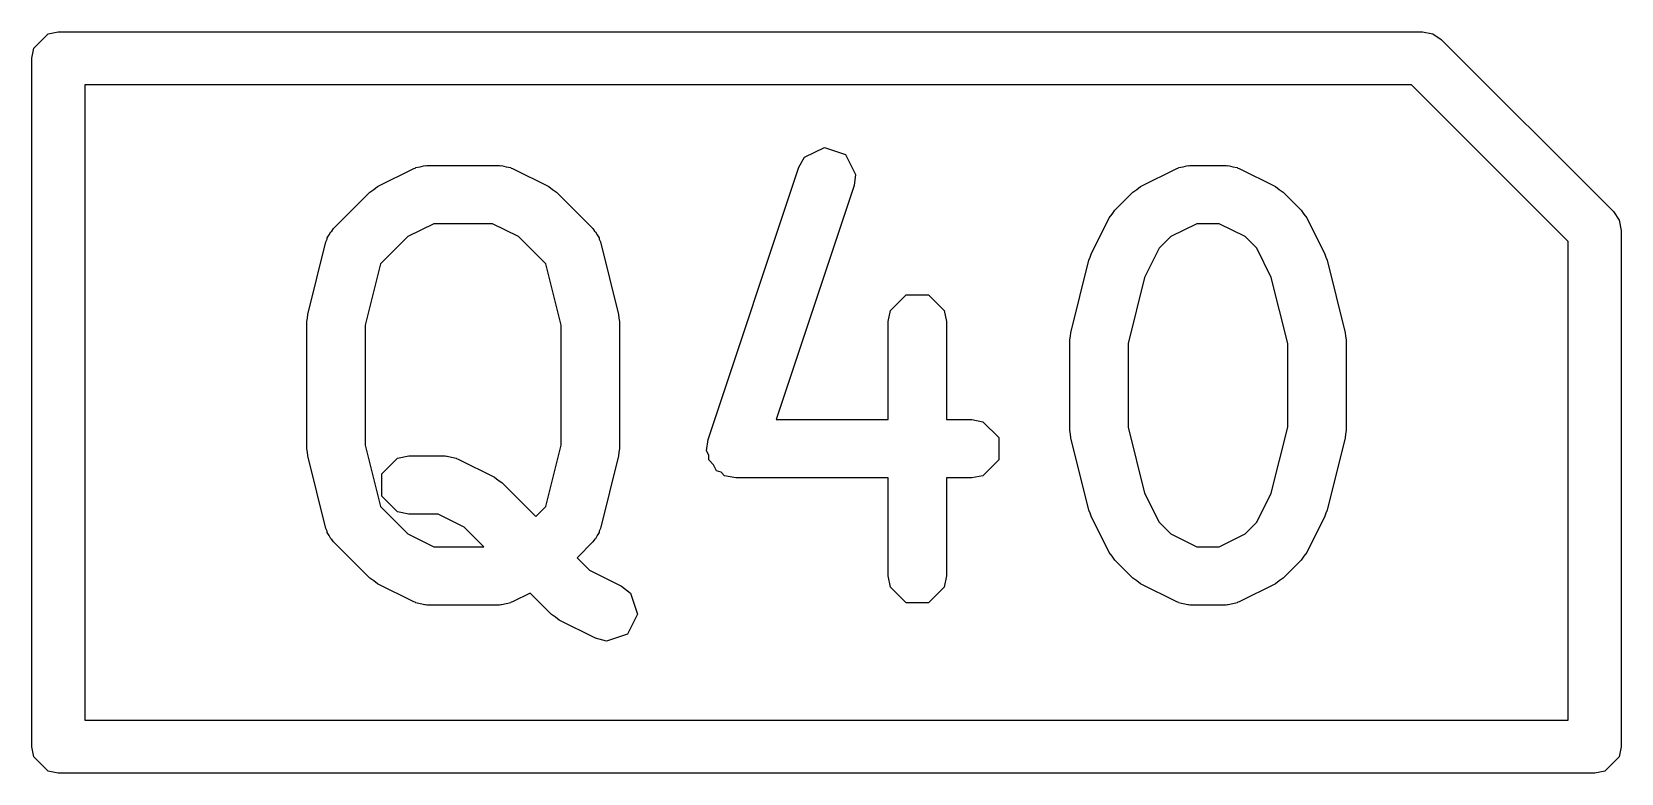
# Model space of a CAD drawing. Header units: millimetres. Extents: x 129 to 276, y -185 to -58.
# Drawn here: x 155 to 158, y -70.7 to -69.3 of the extents above; entities that cross this region are included whole.
import ezdxf

# ---------------------------------------------------------------- set-up
doc = ezdxf.new("R2010")
doc.units = ezdxf.units.MM
doc.layers.add('F.Fab', color=9, linetype='CONTINUOUS', true_color=0xafafaf)

msp = doc.modelspace()

# ---------------------------------------------------------------- linework, layer by layer
at = {"layer": 'F.Fab', "linetype": 'CONTINUOUS'}
for p, q in [((155.030866, -69.303806), (155.05, -69.3)), ((155.05, -69.3), (157.625, -69.3)), ((157.625, -69.3), (157.644134, -69.303806)), ((155.003806, -69.330866), (155.030866, -69.303806)), ((157.644134, -69.303806), (157.660355, -69.314645)), ((157.660355, -69.314645), (157.985355, -69.639644)), ((155, -69.35), (155.003806, -69.330866)), ((155, -70.65), (155, -69.35)), ((155.1, -69.4), (155.1, -70.6)), ((157.60429, -69.4), (155.1, -69.4)), ((157.9, -69.69571), (157.60429, -69.4)), ((156.447822, -69.555688), (156.45845, -69.537044)), ((156.45845, -69.537044), (156.496101, -69.518219)), ((156.496101, -69.518219), (156.536036, -69.531531)), ((156.536036, -69.531531), (156.554861, -69.569181)), ((155.652546, -69.592458), (155.721117, -69.558172)), ((155.721117, -69.558172), (155.723773, -69.557444)), ((155.723773, -69.557444), (155.724666, -69.556552)), ((155.724666, -69.556552), (155.733317, -69.554831)), ((155.733317, -69.554831), (155.741815, -69.552504)), ((155.741815, -69.552504), (155.743011, -69.552902)), ((155.743011, -69.552902), (155.745714, -69.552365)), ((155.745714, -69.552365), (155.882857, -69.552365)), ((155.882857, -69.552365), (155.885559, -69.552902)), ((155.885559, -69.552902), (155.886756, -69.552504)), ((155.886756, -69.552504), (155.895253, -69.554831)), ((155.895253, -69.554831), (155.903905, -69.556552)), ((155.903905, -69.556552), (155.904797, -69.557444)), ((155.904797, -69.557444), (155.907454, -69.558172)), ((155.907454, -69.558172), (155.976025, -69.592458)), ((156.276393, -70.069972), (156.447822, -69.555688)), ((156.554861, -69.569181), (156.552177, -69.590473)), ((157.092546, -69.592458), (157.161117, -69.558172)), ((157.161117, -69.558172), (157.163773, -69.557444)), ((157.163773, -69.557444), (157.164666, -69.556552)), ((157.164666, -69.556552), (157.173317, -69.554831)), ((157.173317, -69.554831), (157.181815, -69.552504)), ((157.181815, -69.552504), (157.183011, -69.552902)), ((157.183011, -69.552902), (157.185714, -69.552365)), ((157.185714, -69.552365), (157.254285, -69.552365)), ((157.254285, -69.552365), (157.256987, -69.552902)), ((157.256987, -69.552902), (157.258183, -69.552504)), ((157.258183, -69.552504), (157.266679, -69.55483)), ((157.266679, -69.55483), (157.275333, -69.556552)), ((157.275333, -69.556552), (157.276225, -69.557444)), ((157.276225, -69.557444), (157.278882, -69.558172)), ((157.278882, -69.558172), (157.347454, -69.592458)), ((155.638253, -69.60276), (155.645583, -69.597861)), ((155.645583, -69.597861), (155.652546, -69.592458)), ((155.976025, -69.592458), (155.982981, -69.597857)), ((155.982981, -69.597857), (155.990319, -69.60276)), ((156.552177, -69.590473), (156.40488, -70.032365)), ((157.078252, -69.60276), (157.085589, -69.597857)), ((157.085589, -69.597857), (157.092546, -69.592458)), ((157.347454, -69.592458), (157.354414, -69.59786)), ((157.354414, -69.59786), (157.361748, -69.60276)), ((155.56968, -69.671331), (155.638253, -69.60276)), ((155.990319, -69.60276), (156.058891, -69.671331)), ((157.043966, -69.637046), (157.078252, -69.60276)), ((157.361748, -69.60276), (157.396034, -69.637046)), ((156.999378, -69.719911), (157.033664, -69.65134)), ((157.033664, -69.65134), (157.039066, -69.644379)), ((157.039066, -69.644379), (157.043966, -69.637046)), ((157.396034, -69.637046), (157.400933, -69.644378)), ((157.400933, -69.644378), (157.406337, -69.651341)), ((157.406337, -69.651341), (157.440621, -69.719911)), ((157.985355, -69.639644), (157.996194, -69.655865)), ((157.996194, -69.655865), (157.996194, -69.655866)), ((157.996194, -69.655866), (158, -69.675)), ((155.557757, -69.691495), (155.557758, -69.689175)), ((155.557758, -69.689175), (155.561499, -69.683574)), ((155.561499, -69.683574), (155.56438, -69.677478)), ((155.56438, -69.677478), (155.566371, -69.676283)), ((155.566371, -69.676283), (155.56968, -69.671331)), ((155.709723, -69.686851), (155.658233, -69.738341)), ((155.758697, -69.662365), (155.709723, -69.686851)), ((155.869874, -69.662365), (155.758697, -69.662365)), ((155.918847, -69.686852), (155.869874, -69.662365)), ((155.970336, -69.738339), (155.918847, -69.686852)), ((156.058891, -69.671331), (156.0622, -69.676284)), ((156.0622, -69.676284), (156.064191, -69.677479)), ((156.064191, -69.677479), (156.067069, -69.683572)), ((156.067069, -69.683572), (156.070813, -69.689175)), ((156.070813, -69.689175), (156.070813, -69.691496)), ((157.149724, -69.686851), (157.128057, -69.708518)), ((157.198697, -69.662365), (157.149724, -69.686851)), ((157.241302, -69.662365), (157.198697, -69.662365)), ((157.290277, -69.686853), (157.241302, -69.662365)), ((157.31194, -69.708516), (157.290277, -69.686853)), ((158, -69.675), (158, -70.65)), ((155.520927, -69.834025), (155.555213, -69.696882)), ((155.555213, -69.696882), (155.557757, -69.691495)), ((156.070813, -69.691496), (156.073358, -69.696883)), ((156.073358, -69.696883), (156.107643, -69.834026)), ((156.997787, -69.725717), (156.999378, -69.719911)), ((157.128057, -69.708518), (157.100464, -69.763703)), ((157.339533, -69.763703), (157.31194, -69.708516)), ((157.440621, -69.719911), (157.44221, -69.725717)), ((157.9, -70.6), (157.9, -69.69571)), ((155.658233, -69.738341), (155.629285, -69.854137)), ((155.999285, -69.854136), (155.970336, -69.738339)), ((156.960927, -69.868311), (156.995213, -69.731168)), ((156.995213, -69.731168), (156.997787, -69.725717)), ((157.44221, -69.725717), (157.444786, -69.731168)), ((157.444786, -69.731168), (157.479072, -69.868312)), ((157.100464, -69.763703), (157.069285, -69.888423)), ((157.370714, -69.888423), (157.339533, -69.763703)), ((156.620616, -69.826317), (156.650381, -69.796552)), ((156.650381, -69.796552), (156.692477, -69.796552)), ((156.692477, -69.796552), (156.722242, -69.826317)), ((155.520599, -69.840757), (155.520927, -69.834025)), ((156.107643, -69.834026), (156.10797, -69.840757)), ((156.616429, -69.847365), (156.620616, -69.826317)), ((156.722242, -69.826317), (156.726429, -69.847365)), ((155.519285, -69.847365), (155.520599, -69.840757)), ((155.519285, -70.087365), (155.519285, -69.847365)), ((155.629285, -69.854137), (155.629285, -70.080593)), ((155.999285, -70.080593), (155.999285, -69.854136)), ((156.10797, -69.840757), (156.109285, -69.847365)), ((156.109285, -69.847365), (156.109285, -70.087365)), ((156.616429, -70.032365), (156.616429, -69.847365)), ((156.726429, -69.847365), (156.726429, -70.032365)), ((156.960599, -69.875043), (156.960927, -69.868311)), ((157.479072, -69.868312), (157.479399, -69.875043)), ((156.959285, -69.881651), (156.960599, -69.875043)), ((156.959285, -70.05308), (156.959285, -69.881651)), ((157.069285, -69.888423), (157.069285, -70.046307)), ((157.370714, -70.046307), (157.370714, -69.888423)), ((157.479399, -69.875043), (157.480714, -69.881651)), ((157.480714, -69.881651), (157.480714, -70.05308)), ((156.40488, -70.032365), (156.616429, -70.032365)), ((156.726429, -70.032365), (156.774286, -70.032365)), ((156.774286, -70.032365), (156.795334, -70.036552)), ((156.795334, -70.036552), (156.825099, -70.066317)), ((157.069285, -70.046307), (157.100465, -70.171027)), ((157.339533, -70.171026), (157.370714, -70.046307)), ((156.27371, -70.091264), (156.276393, -70.069972)), ((156.825099, -70.066317), (156.825099, -70.108413)), ((156.960599, -70.059687), (156.959285, -70.05308)), ((156.960927, -70.06642), (156.960599, -70.059687)), ((156.995213, -70.203562), (156.960927, -70.06642)), ((157.479072, -70.06642), (157.444786, -70.203562)), ((157.479399, -70.059687), (157.479072, -70.06642)), ((157.480714, -70.05308), (157.479399, -70.059687)), ((155.520599, -70.093972), (155.519285, -70.087365)), ((155.520927, -70.100705), (155.520599, -70.093972)), ((155.555213, -70.237848), (155.520927, -70.100705)), ((155.629285, -70.080593), (155.658234, -70.196389)), ((155.660615, -70.134889), (155.69038, -70.105124)), ((155.69038, -70.105124), (155.711428, -70.100937)), ((155.711428, -70.100937), (155.78, -70.100937)), ((155.78, -70.100937), (155.7827, -70.101474)), ((155.7827, -70.101474), (155.783898, -70.101075)), ((155.783898, -70.101075), (155.792406, -70.103404)), ((155.792406, -70.103404), (155.801048, -70.105124)), ((155.801048, -70.105124), (155.801939, -70.106015)), ((155.801939, -70.106015), (155.804596, -70.106743)), ((155.804596, -70.106743), (155.873167, -70.141028)), ((155.970336, -70.196389), (155.999285, -70.080593)), ((156.107643, -70.100704), (156.073358, -70.237847)), ((156.10797, -70.093972), (156.107643, -70.100704)), ((156.109285, -70.087365), (156.10797, -70.093972)), ((156.277758, -70.09936), (156.27371, -70.091264)), ((156.277758, -70.108413), (156.277758, -70.09936)), ((156.286811, -70.117466), (156.277758, -70.108413)), ((156.825099, -70.108413), (156.795334, -70.138178)), ((155.660615, -70.176985), (155.660615, -70.134889)), ((156.292535, -70.128914), (156.286811, -70.117466)), ((156.301121, -70.131776), (156.292535, -70.128914)), ((156.307523, -70.138178), (156.301121, -70.131776)), ((156.328571, -70.142365), (156.307523, -70.138178)), ((156.795334, -70.138178), (156.774286, -70.142365)), ((155.873167, -70.141028), (155.880133, -70.146434)), ((155.880133, -70.146434), (155.887462, -70.151331)), ((155.887462, -70.151331), (155.951428, -70.215297)), ((156.616429, -70.142365), (156.328571, -70.142365)), ((156.616429, -70.327365), (156.616429, -70.142365)), ((156.774286, -70.142365), (156.726429, -70.142365)), ((156.726429, -70.142365), (156.726429, -70.327365)), ((155.658234, -70.196389), (155.709722, -70.247877)), ((155.69038, -70.20675), (155.660615, -70.176985)), ((155.951428, -70.215297), (155.970336, -70.196389)), ((157.100465, -70.171027), (157.128059, -70.226214)), ((157.31194, -70.226214), (157.339533, -70.171026)), ((155.711428, -70.210937), (155.69038, -70.20675)), ((155.767016, -70.210937), (155.711428, -70.210937)), ((155.81599, -70.235423), (155.767016, -70.210937)), ((156.997788, -70.209012), (156.995213, -70.203562)), ((156.999378, -70.214819), (156.997788, -70.209012)), ((157.033664, -70.283391), (156.999378, -70.214819)), ((157.128059, -70.226214), (157.149722, -70.247877)), ((157.290278, -70.247876), (157.31194, -70.226214)), ((157.440622, -70.214819), (157.406337, -70.28339)), ((157.442212, -70.209009), (157.440622, -70.214819)), ((157.444786, -70.203562), (157.442212, -70.209009)), ((155.557758, -70.243235), (155.555213, -70.237848)), ((155.557758, -70.245555), (155.557758, -70.243235)), ((155.561499, -70.251155), (155.557758, -70.245555)), ((155.56438, -70.257252), (155.561499, -70.251155)), ((155.566371, -70.258446), (155.56438, -70.257252)), ((155.56968, -70.263399), (155.566371, -70.258446)), ((155.709722, -70.247877), (155.758698, -70.272365)), ((155.852932, -70.272365), (155.81599, -70.235423)), ((156.0622, -70.258445), (156.058891, -70.263399)), ((156.064191, -70.257251), (156.0622, -70.258445)), ((156.067069, -70.251157), (156.064191, -70.257251)), ((156.070813, -70.245555), (156.067069, -70.251157)), ((156.073358, -70.237847), (156.070813, -70.243234)), ((156.070813, -70.243234), (156.070813, -70.245555)), ((157.149722, -70.247877), (157.198698, -70.272365)), ((157.241301, -70.272365), (157.290278, -70.247876)), ((155.638252, -70.331971), (155.56968, -70.263399)), ((155.758698, -70.272365), (155.852932, -70.272365)), ((156.058891, -70.263399), (156.02921, -70.293079)), ((157.039066, -70.290351), (157.033664, -70.283391)), ((157.198698, -70.272365), (157.241301, -70.272365)), ((157.406337, -70.28339), (157.400933, -70.290352)), ((156.02921, -70.293079), (156.05258, -70.31645)), ((156.05258, -70.31645), (156.113168, -70.346744)), ((157.043966, -70.297685), (157.039066, -70.290351)), ((157.078252, -70.331971), (157.043966, -70.297685)), ((157.396034, -70.297685), (157.361748, -70.331971)), ((157.400933, -70.290352), (157.396034, -70.297685)), ((155.64558, -70.336867), (155.638252, -70.331971)), ((155.652547, -70.342274), (155.64558, -70.336867)), ((155.721117, -70.376558), (155.652547, -70.342274)), ((156.113168, -70.346744), (156.130121, -70.359902)), ((156.620616, -70.348413), (156.616429, -70.327365)), ((156.650381, -70.378178), (156.620616, -70.348413)), ((156.722242, -70.348413), (156.692477, -70.378178)), ((156.726429, -70.327365), (156.722242, -70.348413)), ((157.085584, -70.33687), (157.078252, -70.331971)), ((157.092547, -70.342274), (157.085584, -70.33687)), ((157.161117, -70.376558), (157.092547, -70.342274)), ((157.347453, -70.342274), (157.278881, -70.376559)), ((157.354416, -70.336869), (157.347453, -70.342274)), ((157.361748, -70.331971), (157.354416, -70.336869)), ((155.723773, -70.377285), (155.721117, -70.376558)), ((155.724666, -70.378178), (155.723773, -70.377285)), ((155.733319, -70.379899), (155.724666, -70.378178)), ((155.741816, -70.382226), (155.733319, -70.379899)), ((155.895263, -70.379897), (155.886755, -70.382227)), ((155.903905, -70.378178), (155.895263, -70.379897)), ((155.904796, -70.377286), (155.903905, -70.378178)), ((155.907453, -70.376559), (155.904796, -70.377286)), ((155.940568, -70.360001), (155.907453, -70.376559)), ((155.98111, -70.400542), (155.940568, -70.360001)), ((156.130121, -70.359902), (156.143433, -70.399836)), ((156.692477, -70.378178), (156.650381, -70.378178)), ((157.163773, -70.377285), (157.161117, -70.376558)), ((157.164666, -70.378178), (157.163773, -70.377285)), ((157.173319, -70.379899), (157.164666, -70.378178)), ((157.181816, -70.382226), (157.173319, -70.379899)), ((157.266691, -70.379897), (157.258183, -70.382227)), ((157.275333, -70.378178), (157.266691, -70.379897)), ((157.276224, -70.377286), (157.275333, -70.378178)), ((157.278881, -70.376559), (157.276224, -70.377286)), ((155.743011, -70.381827), (155.741816, -70.382226)), ((155.745714, -70.382365), (155.743011, -70.381827)), ((155.882857, -70.382365), (155.745714, -70.382365)), ((155.885557, -70.381827), (155.882857, -70.382365)), ((155.886755, -70.382227), (155.885557, -70.381827)), ((155.98844, -70.40544), (155.98111, -70.400542)), ((155.995403, -70.410844), (155.98844, -70.40544)), ((156.143433, -70.399836), (156.124606, -70.437487)), ((157.183011, -70.381827), (157.181816, -70.382226)), ((157.185714, -70.382365), (157.183011, -70.381827)), ((157.254285, -70.382365), (157.185714, -70.382365)), ((157.256985, -70.381827), (157.254285, -70.382365)), ((157.258183, -70.382227), (157.256985, -70.381827)), ((156.063974, -70.44513), (155.995403, -70.410844)), ((156.124606, -70.437487), (156.084672, -70.450798)), ((156.084672, -70.450798), (156.063974, -70.44513)), ((155.1, -70.6), (157.9, -70.6)), ((155.003806, -70.669134), (155, -70.65)), ((158, -70.65), (157.996194, -70.669134)), ((155.030866, -70.696194), (155.003806, -70.669134)), ((157.996194, -70.669134), (157.969134, -70.696194)), ((155.05, -70.7), (155.030866, -70.696194)), ((157.95, -70.7), (155.05, -70.7)), ((157.969134, -70.696194), (157.95, -70.7))]:
    msp.add_line(p, q, dxfattribs=at)

doc.saveas('drawing.dxf')
